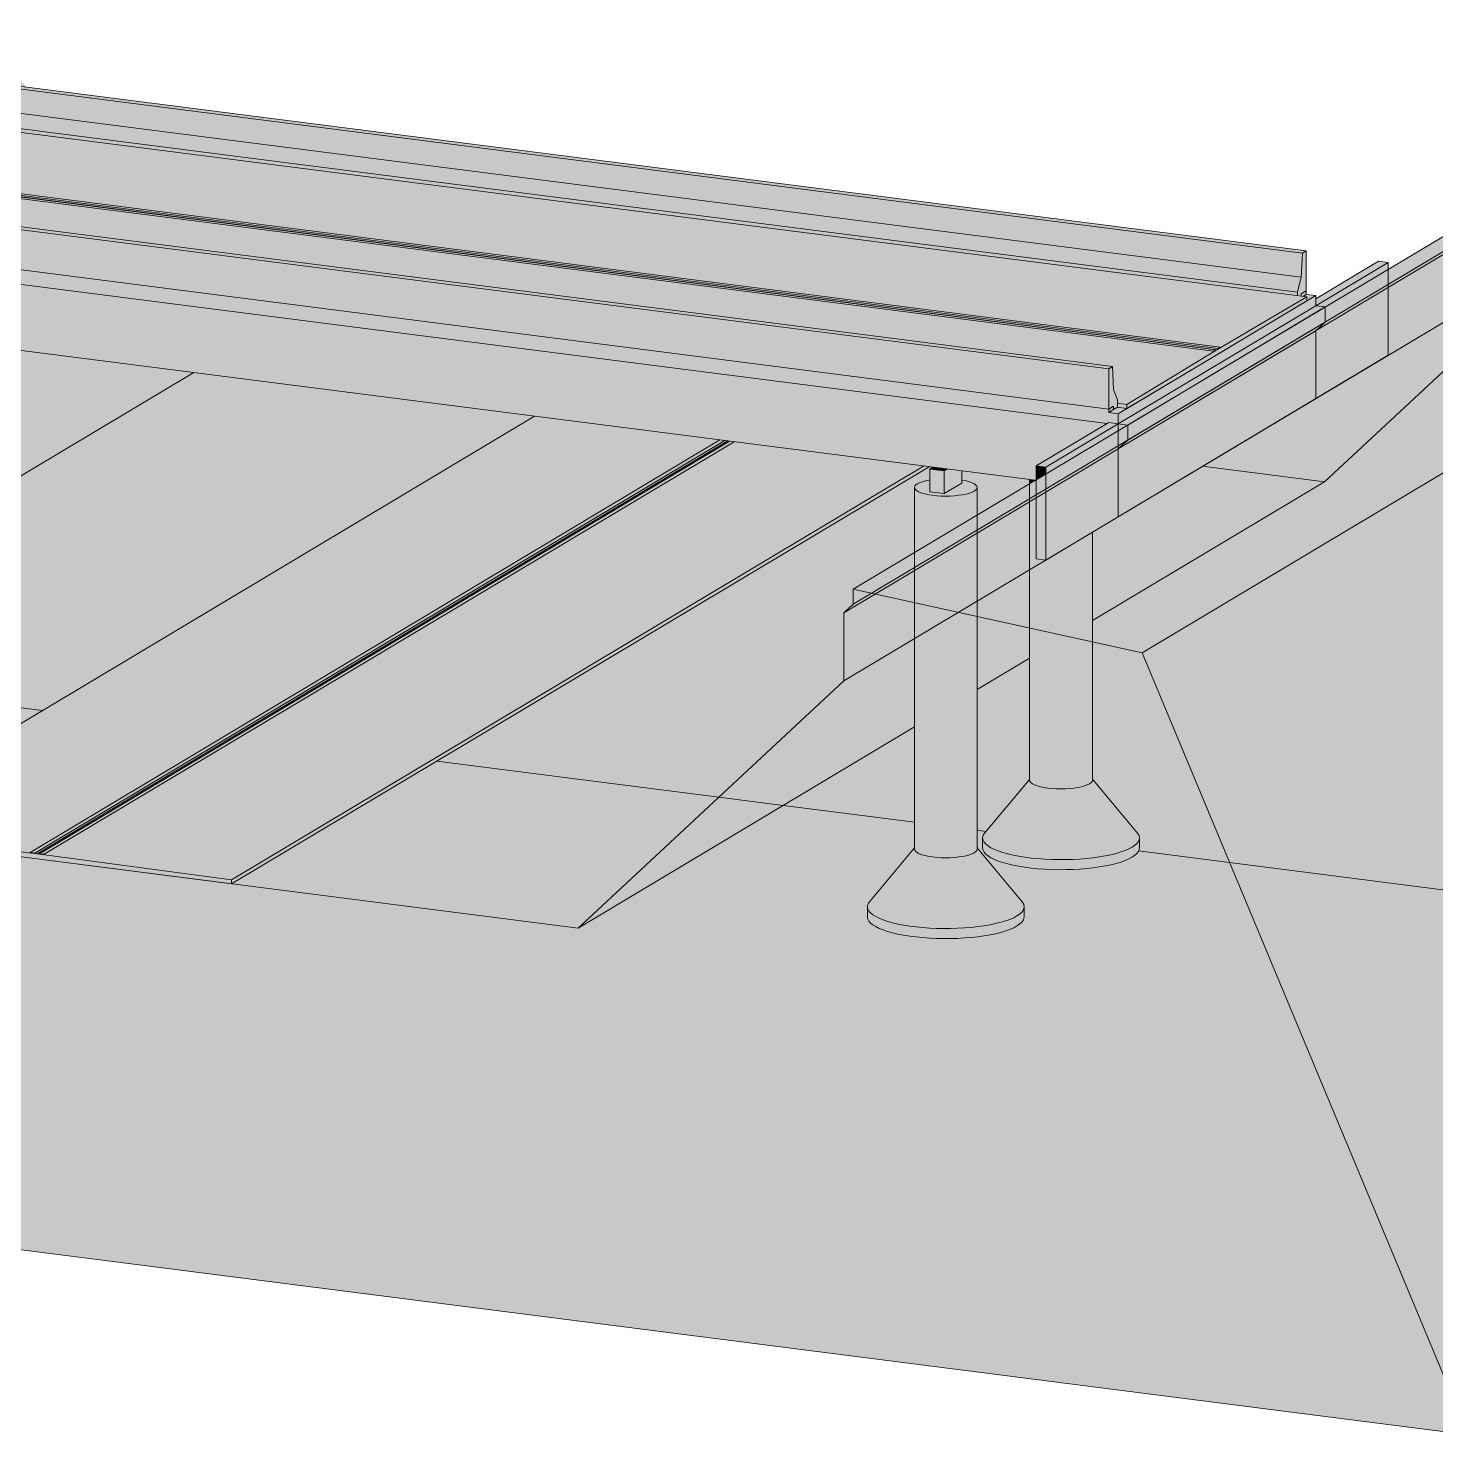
# Model space of a CAD drawing. Header units: centimetres. Extents: x -2559 to 17329, y -1156 to 2668.
# Drawn here: x 161 to 2853, y -714 to 1977 of the extents above; entities that cross this region are included whole.
import ezdxf

# ---------------------------------------------------------------- set-up
doc = ezdxf.new("R2010")
doc.units = ezdxf.units.CM
for name, color, linetype, lineweight in [('A-FLOR', 7, 'Continuous', 9), ('A-GENM', 7, 'Continuous', 9), ('A-WALL', 7, 'Continuous', 9)]:
    doc.layers.add(name, color=color, linetype=linetype, lineweight=lineweight)

# ---------------------------------------------------------------- blocks, each defined once
blk = doc.blocks.new('tTB2 - tTB-1737867-VISTA 3D')
at = {"layer": 'A-GENM', "true_color": 0x80ff80}
for points in [[(2598.1, 1546.8), (2605.4, 1551.2), (-444.1, 1941.5), (-451.5, 1937.1), (2341.4, 1579.7)], [(2596, 1500.4), (2598.1, 1546.8), (-451.5, 1937.1), (-453.6, 1890.7), (2588.6, 1501.3)], [(2588.6, 1472), (2596, 1500.4), (-453.6, 1890.7), (-460.9, 1862.3), (2570.2, 1474.3)], [(2588.6, 1465.3), (2588.6, 1472), (-460.9, 1862.3), (-460.9, 1855.5), (2588.4, 1465.3)], [(2227.6, 1325.2), (2234.9, 1329.6), (-814.6, 1719.9), (-822, 1715.5), (2159.7, 1333.9)], [(2227.6, 1248.4), (2227.6, 1325.2), (-822, 1715.5), (-822, 1638.6), (2159.7, 1257)]]:
    blk.add_hatch(color=91, dxfattribs=at).paths.add_polyline_path(points)
h = blk.add_hatch(color=91, dxfattribs=at)
h.paths.add_polyline_path([(2237, 1247.3), (2244.4, 1251.7), (2244.4, 1266.1), (2237, 1285.7), (2234.9, 1329.6), (2227.6, 1325.2), (2227.6, 1248.4), (2237, 1254), (2237, 1248.4)])
h.paths.add_polyline_path([(2596, 1464.3), (2596, 1468.7), (2605.4, 1474.3), (2605.4, 1551.2), (2598.1, 1546.8), (2596, 1500.4), (2588.6, 1472), (2588.6, 1465.3), (2593.3, 1464.7)])
at = {"layer": 'A-GENM'}
for p, q in [((-451.5, 1937.1), (-444.1, 1941.5)), ((2605.4, 1551.2), (-444.1, 1941.5)), ((-453.6, 1890.7), (-451.5, 1937.1)), ((-451.5, 1937.1), (2598.1, 1546.8)), ((-460.9, 1862.3), (-453.6, 1890.7)), ((-453.6, 1890.7), (2596, 1500.4)), ((-460.9, 1855.5), (-460.9, 1862.3)), ((-460.9, 1862.3), (2588.6, 1472)), ((-822, 1715.5), (-814.6, 1719.9)), ((-822, 1638.6), (-822, 1715.5)), ((2227.6, 1325.2), (-822, 1715.5)), ((-814.6, 1719.9), (2234.9, 1329.6)), ((-822, 1638.6), (2227.6, 1248.4)), ((2598.1, 1546.8), (2596, 1500.4)), ((2605.4, 1551.2), (2598.1, 1546.8)), ((2605.4, 1474.3), (2605.4, 1551.2)), ((2596, 1500.4), (2588.6, 1472)), ((2588.6, 1472), (2588.6, 1465.3)), ((2596, 1468.7), (2605.4, 1474.3)), ((2596, 1464.3), (2596, 1468.7)), ((2234.9, 1329.6), (2227.6, 1325.2)), ((2227.6, 1325.2), (2227.6, 1248.4)), ((2237, 1285.7), (2234.9, 1329.6)), ((2244.4, 1266.1), (2237, 1285.7)), ((2244.4, 1251.7), (2244.4, 1266.1)), ((2227.6, 1248.4), (2237, 1254)), ((2237, 1254), (2237, 1247.3)), ((2237, 1247.3), (2244.4, 1251.7))]:
    blk.add_line(p, q, dxfattribs=at)
blk = doc.blocks.new('Modelos genéricos 7 - Modelos genéricos 3-1743157-VISTA 3D')
at = {"layer": 'A-GENM', "true_color": 0x8080ff}
blk.add_hatch(color=171, dxfattribs=at).paths.add_polyline_path([(2076.4, 1105.6), (2087.2, 1112.1), (2076.4, 1113.5)])
at = {"layer": 'A-GENM', "true_color": 0xa099f0}
for points in [[(2136.1, 521.7), (2148.9, 522.1), (2157.1, 522.8), (2164.8, 523.8), (2172, 525), (2178.5, 526.6), (2184.2, 528.4), (2186.7, 529.3), (2190.9, 531.4), (2190.9, 1009.5), (2107.2, 959.4), (2089, 961.8), (2089, 1111.9), (2087.2, 1112.1), (2076.4, 1105.6), (2076.4, 538.4), (2077, 536.1), (2078.8, 533.7), (2081.7, 531.5), (2085.8, 529.4), (2090.9, 527.5), (2100.3, 525.1), (2107.5, 523.8), (2115.2, 522.9), (2123.4, 522.2), (2132.4, 521.8)], [(2190.9, 531.4), (2193.9, 533.6), (2195.8, 535.9), (2196.4, 538.3), (2196.2, 1012.7), (2190.9, 1009.5), (2190.9, 532.5)], [(2132, 386.3), (2145.5, 386.4), (2159.7, 386.8), (2172.1, 387.5), (2185, 388.6), (2197.5, 389.9), (2209.5, 391.6), (2221, 393.6), (2231.8, 395.8), (2241.7, 398.3), (2250.9, 401), (2259.1, 404), (2266.4, 407.1), (2272.6, 410.4), (2190.9, 531.4), (2186.7, 529.3), (2181.6, 527.4), (2172, 525), (2164.8, 523.8), (2157.1, 522.8), (2148.9, 522.1), (2140.4, 521.8), (2131.9, 521.8), (2123.4, 522.2), (2114.3, 523), (2107.5, 523.8), (2100.3, 525.1), (2093.9, 526.7), (2088.3, 528.5), (2085.8, 529.4), (2081.7, 531.5), (2078.8, 533.7), (2077, 536.1), (2076.4, 539.2), (2076.4, 540.1), (1991.2, 438.2), (1988.4, 434.6), (1986.8, 430.9), (1986.4, 427.2), (1987.2, 423.5), (1989.3, 419.8), (1992.5, 416.2), (1996.8, 412.6), (2003.5, 408.7), (2010.7, 405.3), (2019.9, 401.8), (2025, 400), (2034.5, 397.4), (2044.7, 395), (2055.7, 392.8), (2068.8, 390.8), (2079.6, 389.4), (2092.3, 388.2), (2105.3, 387.2), (2118.6, 386.6)], [(2272.6, 410.4), (2277.7, 413.9), (2281.6, 417.4), (2284.4, 421.1), (2286, 424.8), (2286.4, 428.5), (2285.6, 432.2), (2283.6, 435.9), (2196.4, 540), (2196.4, 538.3), (2195.8, 535.9), (2193.9, 533.6), (2190.9, 531.4), (2266.4, 419.6)], [(2132, 367.1), (2145.5, 367.2), (2159.7, 367.6), (2172.1, 368.3), (2185, 369.3), (2197.5, 370.7), (2209.5, 372.4), (2221, 374.3), (2231.8, 376.6), (2241.7, 379.1), (2250.9, 381.8), (2259.1, 384.7), (2266.4, 387.9), (2272.6, 391.2), (2272.6, 410.4), (2266.4, 407.1), (2259.1, 404), (2250.6, 400.9), (2241.7, 398.3), (2231.8, 395.8), (2221, 393.6), (2209.5, 391.6), (2197.5, 389.9), (2185, 388.6), (2172.1, 387.5), (2158.9, 386.8), (2145.5, 386.4), (2132, 386.3), (2118.6, 386.6), (2105.3, 387.2), (2092.3, 388.2), (2079.6, 389.4), (2067.4, 391), (2055.7, 392.8), (2044.7, 395), (2034.5, 397.4), (2023.4, 400.6), (2013.6, 404.1), (2008, 406.4), (2002.3, 409.2), (1996.8, 412.6), (1992.5, 416.2), (1989.3, 419.8), (1987.2, 423.5), (1986.4, 427.2), (1986.5, 407.6), (1987.3, 404.1), (1989.3, 400.6), (1992.5, 396.9), (1996.8, 393.4), (2002.3, 390), (2008.9, 386.8), (2018.2, 383.1), (2025, 380.8), (2034.5, 378.2), (2044.7, 375.8), (2055.7, 373.6), (2068.8, 371.6), (2079.6, 370.2), (2092.3, 368.9), (2105.3, 368), (2118.6, 367.4)], [(2272.6, 391.2), (2277.7, 394.6), (2281.6, 398.2), (2284.4, 401.8), (2286, 405.5), (2286.4, 409.3), (2286.4, 428.5), (2286, 424.8), (2284.4, 421.1), (2281.6, 417.4), (2277.7, 413.9), (2272.6, 410.4)]]:
    blk.add_hatch(color=181, dxfattribs=at).paths.add_polyline_path(points)
at = {"layer": 'A-GENM'}
blk.add_line((2076.4, 1113.5), (2076.4, 1105.6), dxfattribs=at)
at = {"layer": 'A-GENM', "color": 49, "true_color": 0x484141}
for p, q in [((2076.4, 1105.6), (2076.4, 538.3)), ((2196.4, 538.3), (2196.4, 1012.8)), ((2076.5, 540.3), (1990.3, 437.2)), ((2282.6, 437.2), (2196.4, 540.3)), ((1986.4, 427.8), (1986.4, 408.6)), ((2286.4, 408.6), (2286.4, 427.8))]:
    blk.add_line(p, q, dxfattribs=at)
for points in [[(2190.9, 531.4, 0), (2186.7, 529.3, 0), (2181.6, 527.4, 0), (2175.5, 525.7, 0), (2168.6, 524.3, 0), (2161.1, 523.2, 0), (2153, 522.4, 0), (2144.7, 521.9, 0), (2136.1, 521.7, 0), (2127.6, 521.9, 0), (2119.2, 522.4, 0), (2111.2, 523.3, 0), (2103.7, 524.4, 0), (2096.9, 525.8, 0), (2090.9, 527.5, 0), (2085.8, 529.4, 0), (2081.7, 531.5, 0), (2078.8, 533.7, 0), (2077, 536.1, 0), (2076.4, 538.4, 0)], [(2196.4, 538.3, 0), (2196.4, 538.3, 0), (2195.8, 535.9, 0), (2193.9, 533.6, 0), (2190.9, 531.4, 0)], [(1991.2, 438.2, 0), (1988.4, 434.6, 0), (1986.8, 430.9, 0), (1986.4, 427.2, 0), (1987.2, 423.5, 0), (1989.3, 419.8, 0), (1992.5, 416.2, 0), (1996.8, 412.6, 0), (2002.3, 409.2, 0), (2008.9, 406, 0), (2016.5, 402.9, 0), (2025, 400, 0), (2034.5, 397.4, 0), (2044.7, 395, 0), (2055.7, 392.8, 0), (2067.4, 391, 0), (2079.6, 389.4, 0), (2092.3, 388.2, 0), (2105.3, 387.2, 0), (2118.6, 386.6, 0), (2132, 386.3, 0), (2145.5, 386.4, 0), (2158.9, 386.8, 0), (2172.1, 387.5, 0), (2185, 388.6, 0), (2197.5, 389.9, 0), (2209.5, 391.6, 0), (2221, 393.6, 0), (2231.8, 395.8, 0), (2241.7, 398.3, 0), (2250.9, 401, 0), (2259.1, 404, 0), (2266.4, 407.1, 0), (2272.6, 410.4, 0)], [(2272.6, 410.4, 0), (2277.7, 413.9, 0), (2281.6, 417.4, 0), (2284.4, 421.1, 0), (2286, 424.8, 0), (2286.4, 428.5, 0), (2285.6, 432.2, 0), (2283.6, 435.9, 0), (2282, 437.9, 0)], [(1986.4, 408.7, 0), (1986.4, 408, 0), (1987.2, 404.2, 0), (1989.3, 400.6, 0), (1992.5, 396.9, 0), (1996.8, 393.4, 0), (2002.3, 390, 0), (2008.9, 386.8, 0), (2016.5, 383.7, 0), (2025, 380.8, 0), (2034.5, 378.2, 0), (2044.7, 375.8, 0), (2055.7, 373.6, 0), (2067.4, 371.8, 0), (2079.6, 370.2, 0), (2092.3, 368.9, 0), (2105.3, 368, 0), (2118.6, 367.4, 0), (2132, 367.1, 0), (2145.5, 367.2, 0), (2158.9, 367.6, 0), (2172.1, 368.3, 0), (2185, 369.3, 0), (2197.5, 370.7, 0), (2209.5, 372.4, 0), (2221, 374.3, 0), (2231.8, 376.6, 0), (2241.7, 379.1, 0), (2250.9, 381.8, 0), (2259.1, 384.7, 0), (2266.4, 387.9, 0), (2272.6, 391.2, 0)], [(2272.6, 391.2, 0), (2277.7, 394.6, 0), (2281.6, 398.2, 0), (2284.4, 401.8, 0), (2286, 405.5, 0), (2286.4, 409.3, 0)]]:
    blk.add_polyline3d(points, dxfattribs=at)
blk = doc.blocks.new('Modelos genéricos 8 - Modelos genéricos 3-1743338-VISTA 3D')
at = {"layer": 'A-GENM', "true_color": 0x8080ff}
for points in [[(1915.7, 1081.8), (1924.3, 1082), (1932.6, 1082.5), (1940.7, 1083.3), (1948.2, 1084.4), (1955.1, 1085.8), (1961.2, 1087.5), (1966.3, 1089.4), (1970.5, 1091.4), (1929.6, 1096.7), (1912.8, 1086.6), (1885.6, 1090.1), (1885.6, 1102.3), (1861.6, 1105.4), (1858.5, 1103.2), (1856.7, 1100.9), (1856, 1098.4), (1856.6, 1096.1), (1858.4, 1093.8), (1861.3, 1091.6), (1865.4, 1089.5), (1870.5, 1087.6), (1878.8, 1085.4), (1887.1, 1083.9), (1890.8, 1083.3), (1898.8, 1082.5), (1912.8, 1081.9)], [(1856, 973.8), (1970.5, 1042.3), (1970.5, 1091.4), (1966.3, 1089.4), (1961.2, 1087.5), (1955.1, 1085.8), (1948.2, 1084.4), (1940.7, 1083.3), (1932.5, 1082.5), (1924.3, 1082), (1915.7, 1081.8), (1907.2, 1082), (1898.8, 1082.5), (1887.1, 1083.9), (1883.3, 1084.5), (1876.5, 1085.9), (1870.5, 1087.6), (1865.4, 1089.5), (1861.3, 1091.6), (1858.4, 1093.8), (1856.6, 1096.1), (1856, 1098.5), (1856, 1043.4)], [(1970.5, 1042.3), (1976, 1045.6), (1976, 1098.3), (1975.4, 1096), (1973.5, 1093.7), (1970.5, 1091.4), (1970.5, 1043.4)]]:
    blk.add_hatch(color=171, dxfattribs=at).paths.add_polyline_path(points)
h = blk.add_hatch(color=171, dxfattribs=at)
h.paths.add_polyline_path([(1970.5, 1091.4), (1973.5, 1093.7), (1975.4, 1096), (1976, 1098.4), (1975.4, 1100.7), (1973.7, 1103), (1970.7, 1105.2), (1966.6, 1107.3), (1961.5, 1109.2), (1955.5, 1110.9), (1946.4, 1112.7), (1946.4, 1106.7), (1929.6, 1096.7), (1964.3, 1092.2)])
h.paths.add_polyline_path([(1885.6, 1102.3), (1885.6, 1112.7), (1883.8, 1112.4), (1876.9, 1111), (1870.9, 1109.3), (1865.7, 1107.5), (1861.6, 1105.4), (1883.8, 1102.5)])
at = {"layer": 'A-GENM', "true_color": 0xa099f0}
for points in [[(1915.7, 389.9), (1928.4, 390.3), (1936.7, 391), (1944.4, 391.9), (1951.6, 393.2), (1958.1, 394.7), (1963.7, 396.5), (1966.3, 397.5), (1970.5, 399.5), (1970.5, 1042.3), (1856, 973.8), (1856, 406.6), (1856.6, 404.2), (1858.4, 401.9), (1861.3, 399.7), (1865.4, 397.6), (1870.5, 395.7), (1879.9, 393.3), (1887.1, 392), (1894.8, 391), (1903, 390.4), (1912, 390)], [(1970.5, 399.5), (1973.5, 401.8), (1975.4, 404.1), (1976, 406.4), (1976, 1045.6), (1970.5, 1042.3), (1970.5, 400.7)], [(1911.6, 254.5), (1925.1, 254.6), (1938.5, 255), (1951.7, 255.7), (1964.6, 256.7), (1977.9, 258.2), (1989.1, 259.8), (2002.7, 262.2), (2011.3, 264), (2023.4, 267.1), (2030.5, 269.2), (2038.7, 272.1), (2046, 275.3), (2052.1, 278.6), (1970.5, 399.5), (1966.3, 397.5), (1961.2, 395.6), (1951.6, 393.2), (1944.4, 391.9), (1936.7, 391), (1928.4, 390.3), (1920, 390), (1911.4, 390), (1903, 390.4), (1894.8, 391), (1887.1, 392), (1879.9, 393.3), (1873.5, 394.9), (1867.9, 396.7), (1865.4, 397.6), (1861.3, 399.7), (1858.4, 401.9), (1856.6, 404.2), (1856, 407.4), (1856, 408.3), (1770.8, 306.4), (1768, 302.8), (1766.4, 299.1), (1766, 295.4), (1766.8, 291.6), (1768.9, 288), (1772.1, 284.3), (1776.4, 280.8), (1781.9, 277.4), (1788.5, 274.2), (1796.2, 271), (1804.6, 268.2), (1814, 265.6), (1829.4, 262.2), (1835.3, 261), (1847, 259.2), (1859.2, 257.6), (1871.9, 256.3), (1887.1, 255.3), (1898.2, 254.8)], [(2052.1, 278.6), (2057.2, 282), (2061.2, 285.6), (2064, 289.2), (2065.6, 292.9), (2066, 296.6), (2065.2, 300.4), (2063.2, 304), (1976, 408.2), (1976, 406.4), (1975.4, 404.1), (1973.5, 401.8), (1970.5, 399.5), (2046, 287.7)], [(2052.1, 259.4), (2057.2, 262.8), (2061.2, 266.4), (2064, 270), (2065.6, 273.7), (2066, 277.4), (2066, 296.6), (2065.6, 292.9), (2064, 289.2), (2061.2, 285.6), (2057.2, 282), (2052.1, 278.6), (2052.1, 262.2)], [(1911.6, 235.3), (1925.1, 235.4), (1938.5, 235.7), (1951.7, 236.5), (1964.6, 237.5), (1977.9, 239), (1989.1, 240.5), (2000.6, 242.5), (2011.3, 244.7), (2021.3, 247.2), (2030.5, 250), (2038.7, 252.9), (2046, 256.1), (2052.1, 259.4), (2052.1, 278.6), (2046, 275.3), (2038.7, 272.1), (2030.5, 269.2), (2021.3, 266.5), (2011.3, 264), (2000.6, 261.7), (1989.1, 259.8), (1977.1, 258.1), (1964.6, 256.7), (1951.7, 255.7), (1938.5, 255), (1925.1, 254.6), (1911.6, 254.5), (1898.2, 254.8), (1884.9, 255.4), (1871.9, 256.3), (1859.2, 257.6), (1847, 259.2), (1829.4, 262.2), (1824.3, 263.2), (1814, 265.6), (1804.6, 268.2), (1796, 271.1), (1788.5, 274.2), (1781.9, 277.4), (1776.4, 280.8), (1772.1, 284.3), (1768.9, 288), (1766.8, 291.6), (1766, 295.4), (1766, 276.1), (1766.8, 272.4), (1768.9, 268.7), (1772.1, 265.1), (1776.4, 261.6), (1781.9, 258.2), (1788.5, 254.9), (1796.2, 251.8), (1804.6, 249), (1814, 246.3), (1824.3, 243.9), (1835.3, 241.8), (1847, 239.9), (1859.2, 238.4), (1871.9, 237.1), (1887.1, 236.1), (1898.2, 235.6)]]:
    blk.add_hatch(color=181, dxfattribs=at).paths.add_polyline_path(points)
at = {"layer": 'A-GENM'}
for p, q in [((1856, 1098.4), (1856, 973.8)), ((1976, 1045.6), (1976, 1098.4))]:
    blk.add_line(p, q, dxfattribs=at)
at = {"layer": 'A-GENM', "color": 49, "true_color": 0x484141}
for p, q in [((1976, 406.5), (1976, 1045.6)), ((1856, 973.8), (1856, 406.5)), ((1856.2, 408.7), (1769.9, 305.4)), ((2062.2, 305.4), (1975.8, 408.7)), ((1766, 296), (1766, 276.8)), ((2066, 276.8), (2066, 296))]:
    blk.add_line(p, q, dxfattribs=at)
at = {"layer": 'A-GENM'}
for points in [[(1861.6, 1105.4, 0), (1858.5, 1103.2, 0), (1856.7, 1100.9, 0), (1856, 1098.5, 0), (1856.6, 1096.1, 0), (1858.4, 1093.8, 0), (1861.3, 1091.6, 0), (1865.4, 1089.5, 0), (1870.5, 1087.6, 0), (1876.5, 1085.9, 0), (1883.3, 1084.5, 0), (1890.8, 1083.3, 0), (1898.8, 1082.5, 0), (1907.2, 1082, 0), (1915.7, 1081.8, 0), (1924.3, 1082, 0), (1932.6, 1082.5, 0), (1940.7, 1083.3, 0), (1948.2, 1084.4, 0), (1955.1, 1085.8, 0), (1961.2, 1087.5, 0), (1966.3, 1089.4, 0), (1970.5, 1091.4, 0)], [(1885.5, 1112.7, 0), (1883.8, 1112.4, 0), (1876.9, 1111, 0), (1870.9, 1109.3, 0), (1865.7, 1107.5, 0), (1861.6, 1105.4, 0)], [(1970.5, 1091.4, 0), (1973.5, 1093.7, 0), (1975.4, 1096, 0), (1976, 1098.3, 0), (1975.4, 1100.7, 0), (1973.7, 1103, 0), (1970.7, 1105.2, 0), (1966.6, 1107.3, 0), (1961.5, 1109.2, 0), (1955.5, 1110.9, 0), (1948.7, 1112.3, 0), (1946.5, 1112.7, 0)]]:
    blk.add_polyline3d(points, dxfattribs=at)
at = {"layer": 'A-GENM', "color": 49, "true_color": 0x484141}
for points in [[(1970.5, 399.5, 0), (1966.3, 397.5, 0), (1961.2, 395.6, 0), (1955.1, 393.9, 0), (1948.2, 392.5, 0), (1940.7, 391.4, 0), (1932.6, 390.6, 0), (1924.3, 390.1, 0), (1915.7, 389.9, 0), (1907.2, 390.1, 0), (1898.8, 390.6, 0), (1890.8, 391.4, 0), (1883.3, 392.6, 0), (1876.5, 394, 0), (1870.5, 395.7, 0), (1865.4, 397.6, 0), (1861.3, 399.7, 0), (1858.4, 401.9, 0), (1856.6, 404.2, 0), (1856, 406.6, 0)], [(1976, 406.5, 0), (1976, 406.4, 0), (1975.4, 404.1, 0), (1973.5, 401.8, 0), (1970.5, 399.5, 0)], [(1770.8, 306.4, 0), (1768, 302.8, 0), (1766.4, 299.1, 0), (1766, 295.4, 0), (1766.8, 291.6, 0), (1768.9, 288, 0), (1772.1, 284.3, 0), (1776.4, 280.8, 0), (1781.9, 277.4, 0), (1788.5, 274.2, 0), (1796, 271.1, 0), (1804.6, 268.2, 0), (1814, 265.6, 0), (1824.3, 263.2, 0), (1835.3, 261, 0), (1847, 259.2, 0), (1859.2, 257.6, 0), (1871.9, 256.3, 0), (1884.9, 255.4, 0), (1898.2, 254.8, 0), (1911.6, 254.5, 0), (1925.1, 254.6, 0), (1938.5, 255, 0), (1951.7, 255.7, 0), (1964.6, 256.7, 0), (1977.1, 258.1, 0), (1989.1, 259.8, 0), (2000.6, 261.7, 0), (2011.3, 264, 0), (2021.3, 266.5, 0), (2030.5, 269.2, 0), (2038.7, 272.1, 0), (2046, 275.3, 0), (2052.1, 278.6, 0)], [(2052.1, 278.6, 0), (2057.2, 282, 0), (2061.2, 285.6, 0), (2064, 289.2, 0), (2065.6, 292.9, 0), (2066, 296.6, 0), (2065.2, 300.4, 0), (2063.2, 304, 0), (2061.5, 306, 0)], [(1766, 276.8, 0), (1766, 276.1, 0), (1766.8, 272.4, 0), (1768.9, 268.7, 0), (1772.1, 265.1, 0), (1776.4, 261.6, 0), (1781.9, 258.2, 0), (1788.5, 254.9, 0), (1796, 251.9, 0), (1804.6, 249, 0), (1814, 246.3, 0), (1824.3, 243.9, 0), (1835.3, 241.8, 0), (1847, 239.9, 0), (1859.2, 238.4, 0), (1871.9, 237.1, 0), (1884.9, 236.2, 0), (1898.2, 235.6, 0), (1911.6, 235.3, 0), (1925.1, 235.4, 0), (1938.5, 235.7, 0), (1951.7, 236.5, 0), (1964.6, 237.5, 0), (1977.1, 238.9, 0), (1989.1, 240.5, 0), (2000.6, 242.5, 0), (2011.3, 244.7, 0), (2021.3, 247.2, 0), (2030.5, 250, 0), (2038.7, 252.9, 0), (2046, 256.1, 0), (2052.1, 259.4, 0)], [(2052.1, 259.4, 0), (2057.2, 262.8, 0), (2061.2, 266.4, 0), (2064, 270, 0), (2065.6, 273.7, 0), (2066, 277.4, 0)]]:
    blk.add_polyline3d(points, dxfattribs=at)
blk = doc.blocks.new('Modelos genéricos 10 - Modelos genéricos 5-1743350-VISTA 3D')
at = {"layer": 'A-GENM', "true_color": 0x008080}
for points in [[(1912.8, 1129.9), (1919.1, 1133.6), (1891.9, 1137.1), (1885.6, 1133.4), (1887.1, 1133.2)], [(1912.8, 1086.6), (1912.8, 1129.9), (1885.6, 1133.4), (1885.6, 1090.1), (1887.1, 1089.9)], [(1912.8, 1086.6), (1946.4, 1106.7), (1946.4, 1130.1), (1919.1, 1133.6), (1912.8, 1129.9), (1912.8, 1092.2)]]:
    blk.add_hatch(color=136, dxfattribs=at).paths.add_polyline_path(points)
at = {"layer": 'A-GENM'}
for p, q in [((1891.9, 1137.1), (1885.6, 1133.4)), ((1885.6, 1133.4), (1912.8, 1129.9)), ((1885.6, 1090.1), (1885.6, 1133.4)), ((1912.8, 1129.9), (1919.1, 1133.6)), ((1912.8, 1086.6), (1912.8, 1129.9)), ((1946.4, 1106.7), (1912.8, 1086.6)), ((1946.4, 1130.1), (1946.4, 1106.7)), ((1912.8, 1086.6), (1885.6, 1090.1))]:
    blk.add_line(p, q, dxfattribs=at)
blk = doc.blocks.new('tTB1 - tTB-1754749-VISTA 3D')
at = {"layer": 'A-WALL', "true_color": 0x808080}
for points in [[(2224.9, 1220.8), (2227.6, 1222.4), (2227.6, 1248.4), (-822, 1638.6), (-822, 1610.8), (2212.5, 1222.4)], [(2087.2, 1112.1), (2089, 1113.2), (2089, 1139.5), (2224.9, 1220.8), (-753.8, 1602), (-753.8, 1475.7), (1977.9, 1126.1)]]:
    blk.add_hatch(color=8, dxfattribs=at).paths.add_polyline_path(points)
h = blk.add_hatch(color=8, dxfattribs=at)
h.paths.add_polyline_path([(2227.6, 1241.6), (2237, 1247.3), (2237, 1254), (2227.6, 1248.4), (2227.6, 1247.3)])
h.paths.add_polyline_path([(2599.2, 1463.9), (2605.4, 1467.6), (2605.4, 1474.3), (2596, 1468.7), (2596, 1464.3)])
at = {"layer": 'A-WALL', "true_color": 0xa09999}
blk.add_hatch(color=253, dxfattribs=at).paths.add_polyline_path([(2089, 1111.9), (2089, 1113.2), (2087.2, 1112.1)])
at = {"layer": 'A-WALL'}
for p, q in [((-822, 1631.9), (-822, 1638.6)), ((-822, 1638.6), (2227.6, 1248.4)), ((-822, 1610.8), (2224.9, 1220.8)), ((-753.8, 1475.7), (-753.8, 1602)), ((-753.8, 1475.7), (2087.2, 1112.1)), ((2605.4, 1474.3), (2596, 1468.7)), ((2596, 1468.7), (2596, 1464.3)), ((2605.4, 1467.6), (2605.4, 1474.3)), ((2237, 1254), (2227.6, 1248.4)), ((2227.6, 1248.4), (2227.6, 1241.6)), ((2237, 1247.3), (2237, 1254))]:
    blk.add_line(p, q, dxfattribs=at)
at = {"layer": 'A-WALL', "color": 49, "true_color": 0x484141}
blk.add_line((2087.2, 1112.1), (2089, 1111.9), dxfattribs=at)
blk = doc.blocks.new('Modelos genéricos 13 - Modelos genéricos 1-1755417-VISTA 3D')
at = {"layer": 'A-WALL', "true_color": 0x808080}
h = blk.add_hatch(color=8, dxfattribs=at)
h.paths.add_polyline_path([(2245.7, 1239.3), (2262.5, 1249.3), (2244.4, 1251.7), (2227.6, 1241.6), (2237, 1240.4)])
h.paths.add_polyline_path([(2606.8, 1455.2), (2623.6, 1465.3), (2605.4, 1467.6), (2599.2, 1463.9), (2606.8, 1462.9), (2606.8, 1456.4)])
for points in [[(2245.7, 1220.1), (2623.6, 1446.1), (2623.6, 1465.3), (2245.7, 1239.3), (2245.7, 1238.7)], [(2263.9, 1217.8), (2641.7, 1443.7), (2623.6, 1446.1), (2245.7, 1220.1), (2250.6, 1219.5)]]:
    blk.add_hatch(color=8, dxfattribs=at).paths.add_polyline_path(points)
at = {"layer": 'A-WALL', "true_color": 0xa09999}
for points in [[(2263.9, 1188.9), (2641.7, 1414.9), (2641.7, 1443.7), (2263.9, 1217.8)], [(2245.7, 1172), (2623.6, 1398), (2641.7, 1414.9), (2263.9, 1188.9), (2250.6, 1176.5)], [(2245.7, 1042.3), (2623.6, 1268.3), (2623.6, 1398), (2245.7, 1172), (2245.7, 1043.4)], [(2245.7, 1172), (2263.9, 1188.9), (2263.9, 1217.8), (2245.7, 1206.9), (2245.7, 1189.9)]]:
    blk.add_hatch(color=253, dxfattribs=at).paths.add_polyline_path(points)
at = {"layer": 'A-WALL', "true_color": 0x808080}
h = blk.add_hatch(color=8, dxfattribs=at)
h.paths.add_polyline_path([(2245.7, 1220.1), (2245.7, 1239.3), (2227.6, 1241.6), (2227.6, 1222.4), (2242.6, 1220.5)])
h.paths.add_polyline_path([(2245.7, 1206.9), (2263.9, 1217.8), (2245.7, 1220.1)])
at = {"layer": 'A-WALL'}
for p, q in [((2245.7, 1239.3), (2623.6, 1465.3)), ((2599.2, 1463.9), (2605.4, 1467.6)), ((2605.4, 1467.6), (2623.6, 1465.3)), ((2623.6, 1465.3), (2623.6, 1446.1)), ((2623.6, 1446.1), (2245.7, 1220.1)), ((2641.7, 1443.7), (2263.9, 1217.8)), ((2623.6, 1446.1), (2641.7, 1443.7)), ((2227.6, 1241.6), (2237, 1247.3)), ((2245.7, 1239.3), (2227.6, 1241.6)), ((2245.7, 1220.1), (2245.7, 1239.3)), ((2263.9, 1217.8), (2245.7, 1220.1))]:
    blk.add_line(p, q, dxfattribs=at)
at = {"layer": 'A-WALL', "color": 49, "true_color": 0x484141}
for p, q in [((2641.7, 1443.7), (2641.7, 1414.9)), ((2641.7, 1414.9), (2263.9, 1188.9)), ((2641.7, 1414.9), (2623.6, 1398)), ((2623.6, 1398), (2245.7, 1172)), ((2623.6, 1398), (2623.6, 1268.3)), ((2623.6, 1268.3), (2245.7, 1042.3)), ((2263.9, 1188.9), (2263.9, 1217.8)), ((2245.7, 1172), (2263.9, 1188.9)), ((2245.7, 1042.3), (2245.7, 1172))]:
    blk.add_line(p, q, dxfattribs=at)
blk = doc.blocks.new('asfalto - asfalto-1759954-VISTA 3D')
at = {"layer": 'A-FLOR', "true_color": 0xeeeeee}
h = blk.add_hatch(color=7, dxfattribs=at)
h.paths.add_polyline_path([(2434.6, 1361.9), (2436.7, 1363.1), (-649.1, 1758.1), (-651.2, 1756.8), (2432.5, 1362.2)])
h.paths.add_polyline_path([(2440.9, 1365.6), (2606.8, 1462.9), (-479.1, 1857.8), (-643.6, 1761.3), (2440.9, 1366.6)])
h = blk.add_hatch(color=7, dxfattribs=at)
h.paths.add_polyline_path([(2262.5, 1257), (2428.3, 1358.1), (-657.5, 1753), (-729.7, 1709), (2234.9, 1329.6), (2237, 1285.7), (2244.4, 1266.1), (2244.4, 1259.4)])
h.paths.add_polyline_path([(2432.5, 1360.6), (2434.6, 1361.9), (-651.2, 1756.8), (-652, 1756.3), (2432.5, 1361.6)])
h.paths.add_polyline_path([(-822, 1651.8), (-822, 1652.8), (-823.3, 1651.9)])
h = blk.add_hatch(color=7, dxfattribs=at)
h.paths.add_polyline_path([(2262.5, 1249.3), (2262.5, 1257), (2244.4, 1259.4), (2244.4, 1251.7), (2245.7, 1251.5)])
h.paths.add_polyline_path([(-822, 1644.1), (-822, 1651.8), (-823.3, 1651.9), (-823.3, 1644.3)])
blk.add_hatch(color=7, dxfattribs=at).paths.add_polyline_path([(2262.5, 1249.3), (2606.8, 1455.2), (2606.8, 1462.9), (2434.6, 1361.9), (2262.5, 1257)])
at = {"layer": 'A-FLOR'}
for p, q in [((-643.6, 1761.3), (-479.1, 1857.8)), ((2606.8, 1462.9), (-479.1, 1857.8)), ((-729.7, 1709), (-657.5, 1753)), ((-652, 1756.3), (-651.2, 1756.8)), ((-651.2, 1756.8), (-649.1, 1758.1)), ((2434.6, 1361.9), (-651.2, 1756.8)), ((-823.3, 1651.9), (-822, 1652.8)), ((-823.3, 1644.3), (-823.3, 1651.9)), ((-822, 1651.8), (-823.3, 1651.9)), ((-823.3, 1644.3), (-822, 1644.1)), ((2606.8, 1462.9), (2434.6, 1361.9)), ((2434.6, 1352.3), (2606.8, 1455.2)), ((2606.8, 1455.2), (2606.8, 1462.9)), ((2434.6, 1361.9), (2262.5, 1257)), ((2262.5, 1249.3), (2434.6, 1352.3)), ((2262.5, 1257), (2244.4, 1259.4)), ((2244.4, 1251.7), (2262.5, 1249.3)), ((2262.5, 1257), (2262.5, 1249.3))]:
    blk.add_line(p, q, dxfattribs=at)
blk = doc.blocks.new('asfalto1 - asfalto-1760055-VISTA 3D')
at = {"layer": 'A-FLOR', "true_color": 0xeeeeee}
for points in [[(2428.3, 1359), (2432.5, 1361.6), (-653.3, 1756.5), (-657.5, 1753.9), (2341.4, 1370.1)], [(2428.3, 1358.1), (2428.3, 1359), (-657.5, 1753.9), (-657.5, 1753), (2410.2, 1360.4)], [(2436.7, 1364.1), (2440.9, 1366.6), (-644.9, 1761.5), (-649.1, 1759), (2341.4, 1376.3)], [(2436.7, 1363.1), (2436.7, 1364.1), (-649.1, 1759), (-649.1, 1758.1), (2434.6, 1363.4)]]:
    blk.add_hatch(color=7, dxfattribs=at).paths.add_polyline_path(points)
h = blk.add_hatch(color=7, dxfattribs=at)
h.paths.add_polyline_path([(2428.3, 1358.1), (2432.5, 1360.6), (2432.5, 1361.6), (2428.3, 1359)])
h.paths.add_polyline_path([(2436.7, 1363.1), (2440.9, 1365.6), (2440.9, 1366.6), (2436.7, 1364.1)])
at = {"layer": 'A-FLOR'}
for p, q in [((-657.5, 1753.9), (-653.3, 1756.5)), ((-657.5, 1753), (-657.5, 1753.9)), ((2428.3, 1359), (-657.5, 1753.9)), ((-653.3, 1756.5), (2432.5, 1361.6)), ((-649.1, 1759), (-644.9, 1761.5)), ((-649.1, 1758), (-649.1, 1759)), ((-649.1, 1759), (2436.7, 1364.1)), ((2440.9, 1366.6), (-644.9, 1761.5)), ((2432.5, 1361.6), (2428.3, 1359)), ((2428.3, 1359), (2428.3, 1358.1)), ((2432.5, 1360.6), (2432.5, 1361.6)), ((2440.9, 1366.6), (2436.7, 1364.1)), ((2436.7, 1364.1), (2436.7, 1363.1)), ((2440.9, 1365.6), (2440.9, 1366.6))]:
    blk.add_line(p, q, dxfattribs=at)
blk = doc.blocks.new('asfalto4 - asfalto-1761090-VISTA 3D')
at = {"layer": 'A-FLOR', "true_color": 0xf7f0f0}
h = blk.add_hatch(color=7, dxfattribs=at)
h.paths.add_polyline_path([(-856.7, 520.2), (-413, 785.5), (-413, 1388.9), (-412.3, 1391.2), (-410.5, 1393.5), (-407.5, 1395.8), (-403.3, 1397.8), (-398.2, 1399.7), (-392.1, 1401.4), (-383.4, 1403.1), (-383.4, 1423.7), (-377.1, 1427.5), (-753.8, 1475.7), (-960.5, 1352), (-978.7, 1354.4), (-1364.9, 1123.3), (-930.1, 607.3)])
h.paths.add_polyline_path([(-293, 857.3), (-192.6, 917.3), (-192.6, 1403.9), (-322.6, 1420.5), (-322.6, 1403.1), (-320.3, 1402.7), (-313.5, 1401.3), (-307.5, 1399.6), (-302.4, 1397.7), (-298.3, 1395.6), (-295.4, 1393.4), (-293.6, 1391.1), (-293, 1388.7), (-293, 1238.7)])
h.paths.add_polyline_path([(-72.6, 989.1), (477.5, 1318.1), (-72.6, 1388.5), (-72.6, 1238.7)])
h.paths.add_polyline_path([(157.3, 1864.5), (62.5, 1977.1), (-75.8, 1894.4), (156.6, 1864.6)])
for points in [[(2291.4, 782), (3718.8, 1635.8), (3166.5, 1757.6), (2762.1, 1515.8), (2762.1, 1351.2), (2407.2, 1138.9), (2640.1, 1109.1), (2196.4, 843.7), (2196.4, 803)], [(2915.2, -714.1), (4342.6, 139.6), (3718.8, 1635.8), (2291.4, 782), (2589.6, 66.9)], [(2915.2, -714.1), (2291.4, 782), (2196.4, 803), (2196.4, 540.1), (2283.6, 435.9), (2285.6, 432.2), (2286.4, 428.5), (2286.4, 409.3), (2286, 405.5), (2284.4, 401.8), (2281.6, 398.2), (2277.7, 394.6), (2272.6, 391.2), (2266.4, 387.9), (2259.1, 384.7), (2250.6, 381.7), (2241.7, 379.1), (2231.8, 376.6), (2217.9, 373.8), (2209.5, 372.4), (2195.7, 370.5), (2185, 369.3), (2168.2, 368.1), (2156.5, 367.5), (2138.2, 367.2), (2128.9, 367.2), (2118, 367.4), (2101.4, 368.3), (2084.4, 369.7), (2079.6, 370.2), (2064, 372.3), (2055.7, 373.6), (2044.7, 375.8), (2034.5, 378.2), (2023.4, 381.4), (2015.1, 384.2), (2008.9, 386.8), (2000.9, 390.9), (1996.8, 393.4), (1992.5, 396.9), (1989.2, 400.7), (1987.2, 404.2), (1986.4, 408.7), (1986.4, 427.2), (1986.8, 430.9), (1988.4, 434.6), (1992.5, 439.7), (2076.4, 540.1), (2076.4, 771.9), (1976, 711.9), (1976, 408.3), (2063.2, 304), (2065.2, 300.4), (2066, 296.6), (2066, 277.4), (2065.6, 273.7), (2064, 270), (2061.2, 266.4), (2056.3, 262.2), (2052.1, 259.4), (2046, 256.1), (2038.7, 252.9), (2030.5, 250), (2021.3, 247.2), (2011.3, 244.7), (2000.6, 242.5), (1989.1, 240.5), (1977.1, 238.9), (1964.6, 237.5), (1947.8, 236.3), (1936.1, 235.7), (1917.8, 235.3), (1908.5, 235.4), (1897.6, 235.6), (1881, 236.5), (1864, 237.9), (1859.2, 238.4), (1847, 239.9), (1835.3, 241.8), (1824.3, 243.9), (1814, 246.3), (1804.6, 249), (1796, 251.9), (1788.5, 254.9), (1781.9, 258.2), (1775.7, 262.2), (1772.1, 265.1), (1768.9, 268.7), (1766.8, 272.4), (1766, 276.1), (1766, 295.4), (1766.4, 299.1), (1768, 302.8), (1772.1, 307.9), (1856, 408.7), (1856, 640.1), (1212.7, 255.3), (17.1, 408.3), (17, 407.6), (15.4, 403.9), (12.6, 400.3), (8.6, 396.7), (3.5, 393.3), (-2.6, 390), (-9.9, 386.8), (-21.3, 382.9), (-27.3, 381.2), (-37.3, 378.7), (-48, 376.4), (-59.5, 374.5), (-73.3, 372.6), (-84, 371.4), (-100.8, 370.2), (-112.2, 369.6), (-130.8, 369.2), (-140.1, 369.3), (-151, 369.5), (-167.6, 370.4), (-184.6, 371.8), (-189.4, 372.3), (-205, 374.4), (-213.3, 375.7), (-224.3, 377.9), (-234.6, 380.3), (-244, 382.9), (-252.6, 385.8), (-260.1, 388.9), (-268.1, 393), (-272.2, 395.5), (-277, 399.6), (-279.8, 402.7), (-281.8, 406.3), (-282.6, 410.9), (-282.6, 429.3), (-282.2, 433), (-280.6, 436.7), (-276.5, 441.8), (-273.5, 445.5), (-293, 448), (-293, 410.4), (-205.8, 306.1), (-203.8, 302.5), (-203, 298.7), (-203.1, 279.1), (-203.4, 275.8), (-205, 272.1), (-207.8, 268.5), (-211.8, 264.9), (-216.9, 261.4), (-223.1, 258.1), (-230.3, 255), (-238.5, 252.1), (-247.7, 249.3), (-257.7, 246.8), (-268.4, 244.6), (-279.9, 242.6), (-293.9, 240.7), (-304.4, 239.6), (-321.2, 238.3), (-332.9, 237.8), (-351.3, 237.4), (-360.5, 237.5), (-371.4, 237.7), (-388, 238.6), (-405, 240), (-409.8, 240.5), (-422, 242), (-433.7, 243.9), (-444.7, 246), (-455, 248.4), (-464.4, 251.1), (-473, 254), (-480.6, 257), (-488.7, 261.2), (-492.6, 263.7), (-497, 267.2), (-500.2, 270.8), (-502.2, 274.5), (-503, 278.2), (-503, 297.4), (-502.6, 301.2), (-501, 304.9), (-497, 310), (-413, 410.4), (-413, 463.4), (-856.7, 520.2), (-1364.9, 1123.3), (-1364.9, 1253.1), (-1383.1, 1274.6), (-1383.1, 1303.4), (-1935.4, 1323), (-2559.2, -13.5), (2291.4, -634.3)]]:
    blk.add_hatch(color=7, dxfattribs=at).paths.add_polyline_path(points)
h = blk.add_hatch(color=7, dxfattribs=at)
h.paths.add_polyline_path([(1212.7, 255.3), (1720.9, 728.4), (1720.9, 858.2), (1739.1, 875.1), (1739.1, 903.9), (1856, 973.8), (1856, 1098.5), (1856.7, 1100.9), (1858.5, 1103.2), (1861.6, 1105.4), (1865.7, 1107.5), (1870.9, 1109.3), (1876.9, 1111), (1885.6, 1112.7), (1885.6, 1133.4), (1891.9, 1137.1), (1884.3, 1138.1), (550.1, 340.1)])
h.paths.add_polyline_path([(-273.5, 445.5), (-192.6, 542.2), (-192.6, 917.3), (-293, 857.3), (-293, 448), (-276.5, 445.9)])
h.paths.add_polyline_path([(-413, 463.4), (-413, 785.5), (-856.7, 520.2), (-566.6, 483)])
h.paths.add_polyline_path([(-57.8, 524.6), (1129.5, 1234.7), (477.5, 1318.1), (-72.6, 989.1), (-72.6, 542.2), (-63.5, 531.4)])
h.paths.add_polyline_path([(1976, 1045.6), (2076.4, 1105.6), (2076.4, 1113.5), (1946.4, 1130.1), (1946.4, 1112.7), (1948.7, 1112.3), (1955.5, 1110.9), (1961.5, 1109.2), (1966.6, 1107.3), (1970.7, 1105.2), (1973.7, 1103), (1975.4, 1100.7), (1976, 1098.3), (1976, 1082.5)])
at = {"layer": 'A-FLOR', "true_color": 0xe8d0d0}
h = blk.add_hatch(color=254, dxfattribs=at)
h.paths.add_polyline_path([(178, 397.4), (1498.9, 1187.4), (1494.4, 1188), (173.5, 397.9)])
h.paths.add_polyline_path([(164.4, 399), (164.4, 400), (1484.1, 1189.3), (1129.5, 1234.7), (-194.1, 443.1), (160.4, 399.5)])
h = blk.add_hatch(color=254, dxfattribs=at)
h.paths.add_polyline_path([(550.1, 347.8), (1873.7, 1139.4), (1512.6, 1185.7), (191.6, 395.5), (523.9, 351.3)])
h.paths.add_polyline_path([(182.5, 396.7), (182.5, 397.7), (1502.2, 1187), (1498.9, 1187.4), (178, 397.4)])
for points in [[(550.1, 340.1), (1884.3, 1138.1), (1873.7, 1139.4), (550.1, 347.8)], [(550.1, 340.1), (550.1, 347.8), (160.4, 399.5), (-194.1, 443.1), (-194.1, 435.4), (523.9, 343.5)]]:
    blk.add_hatch(color=254, dxfattribs=at).paths.add_polyline_path(points)
at = {"layer": 'A-FLOR', "true_color": 0xf2e6e6}
h = blk.add_hatch(color=254, dxfattribs=at)
h.paths.add_polyline_path([(1212.7, 255.3), (1856, 640.1), (1856, 973.8), (1739.1, 903.9), (1739.1, 875.1), (1720.9, 858.2), (1720.9, 728.4), (1250.9, 290.9)])
h.paths.add_polyline_path([(1976, 711.9), (2076.4, 771.9), (2076.4, 1105.6), (1976, 1045.6), (1976, 728.4)])
h.paths.add_polyline_path([(2196.4, 843.7), (2640.1, 1109.1), (2407.2, 1138.9), (2196.4, 1012.8), (2196.4, 848.1)])
at = {"layer": 'A-FLOR'}
for p, q in [((1739.1, 903.9), (3166.5, 1757.6)), ((3718.8, 1635.8), (2291.4, 782)), ((477.5, 1318.1), (-856.7, 520.2)), ((-194.1, 443.1), (1129.5, 1234.7)), ((178, 397.4), (1498.9, 1187.4)), ((550.1, 347.8), (1873.7, 1139.4)), ((550.1, 340.1), (1884.3, 1138.1)), ((2291.4, 782), (1739.1, 903.9)), ((1739.1, 903.9), (1739.1, 875.1)), ((1739.1, 875.1), (1720.9, 858.2)), ((1720.9, 858.2), (1720.9, 728.4)), ((2915.2, -714.1), (2291.4, 782)), ((1720.9, 728.4), (1212.7, 255.3)), ((1212.7, 255.3), (-856.7, 520.2)), ((178, 397.4), (-194.1, 443.1)), ((-194.1, 435.4), (178, 387.7)), ((550.1, 347.8), (178, 397.4)), ((178, 387.7), (550.1, 340.1)), ((550.1, 340.1), (550.1, 347.8)), ((-2559.2, -13.5), (178, -363.8)), ((178, -363.8), (2915.2, -714.1))]:
    blk.add_line(p, q, dxfattribs=at)
at = {"layer": 'A-FLOR', "color": 49, "true_color": 0x484141}
for p, q in [((1739.1, 875.1), (3166.5, 1728.8)), ((1720.9, 858.2), (3148.3, 1711.9)), ((1720.9, 728.4), (3148.3, 1582.2)), ((2640.1, 1109.1), (3148.3, 1582.2)), ((2407.2, 1138.9), (2640.1, 1109.1)), ((2196.4, 843.7), (2640.1, 1109.1)), ((1976, 711.9), (2076.4, 771.9)), ((187.6, 671.4), (-72.6, 704.7)), ((1212.7, 255.3), (1856, 640.1)), ((1481.7, 505.7), (942.4, 574.8)), ((1605.4, 489.9), (1605, 490)), ((1856.1, 457.8), (1605.4, 489.9)), ((1992.9, 440.3), (1976, 442.5)), ((4342.6, 139.6), (2284.9, 403))]:
    blk.add_line(p, q, dxfattribs=at)
at = {"layer": 'A-FLOR', "color": 8, "true_color": 0x7a6d6d}
blk.add_line((1605, 490), (1481.7, 505.7), dxfattribs=at)
blk = doc.blocks.new('asfalto7 - asfalto-1761100-VISTA 3D')
at = {"layer": 'A-FLOR', "true_color": 0xeeeeee}
for points in [[(173.5, 398.9), (1493.1, 1188.2), (1484.1, 1189.3), (164.4, 400)], [(173.5, 397.9), (1494.4, 1188), (1493.1, 1188.2), (173.5, 398.9)], [(191.6, 396.5), (1511.3, 1185.8), (1502.2, 1187), (182.5, 397.7)], [(191.6, 395.5), (1512.6, 1185.7), (1511.3, 1185.8), (191.6, 396.5)]]:
    blk.add_hatch(color=7, dxfattribs=at).paths.add_polyline_path(points)
h = blk.add_hatch(color=7, dxfattribs=at)
h.paths.add_polyline_path([(191.6, 395.5), (191.6, 396.5), (182.5, 397.7), (182.5, 396.7), (184.4, 396.5)])
h.paths.add_polyline_path([(173.5, 397.9), (173.5, 398.9), (164.4, 400), (164.4, 399)])
at = {"layer": 'A-FLOR'}
for p, q in [((164.4, 400), (1484.1, 1189.3)), ((1493.1, 1188.2), (173.5, 398.9)), ((1502.2, 1187), (182.5, 397.7)), ((191.6, 396.5), (1511.3, 1185.8)), ((173.5, 398.9), (164.4, 400)), ((164.4, 400), (164.4, 399)), ((173.5, 397.9), (173.5, 398.9)), ((182.5, 397.7), (182.5, 396.7)), ((191.6, 396.5), (182.5, 397.7)), ((191.6, 395.5), (191.6, 396.5))]:
    blk.add_line(p, q, dxfattribs=at)
blk = doc.blocks.new('Modelos genéricos 17 - Modelos genéricos 1-1766138-VISTA 3D')
at = {"layer": 'A-GENM', "true_color": 0x818476}
for points in [[(2623.6, 1446.1), (2762.1, 1528.9), (2743.9, 1531.3), (2623.6, 1459.3)], [(2641.7, 1443.7), (2762.1, 1515.8), (2762.1, 1528.9), (2623.6, 1446.1)]]:
    blk.add_hatch(color=8, dxfattribs=at).paths.add_polyline_path(points)
at = {"layer": 'A-GENM', "true_color": 0xa19b92}
blk.add_hatch(color=253, dxfattribs=at).paths.add_polyline_path([(2623.6, 1268.3), (2762.1, 1351.2), (2762.1, 1515.8), (2641.7, 1443.7), (2641.7, 1414.9), (2623.6, 1398), (2623.6, 1359.6)])
at = {"layer": 'A-GENM'}
for p, q in [((2623.6, 1459.3), (2743.9, 1531.3)), ((2762.1, 1528.9), (2623.6, 1446.1)), ((2743.9, 1531.3), (2762.1, 1528.9)), ((2762.1, 1528.9), (2762.1, 1515.8))]:
    blk.add_line(p, q, dxfattribs=at)
at = {"layer": 'A-GENM', "color": 49, "true_color": 0x484141}
for p, q in [((2762.1, 1515.8), (2762.1, 1351.2)), ((2623.6, 1268.3), (2623.6, 1398)), ((2623.6, 1268.3), (2762.1, 1351.2))]:
    blk.add_line(p, q, dxfattribs=at)
blk = doc.blocks.new('Modelos genéricos 19 - Modelos genéricos 1-1766152-VISTA 3D')
at = {"layer": 'A-GENM', "true_color": 0x818476}
for points in [[(2107.2, 1137.2), (2245.7, 1220.1), (2227.6, 1222.4), (2089, 1139.5)], [(2107.2, 1124), (2245.7, 1206.9), (2245.7, 1220.1), (2107.2, 1137.2)], [(2089, 1113.2), (2107.2, 1124), (2107.2, 1137.2), (2089, 1139.5)]]:
    blk.add_hatch(color=8, dxfattribs=at).paths.add_polyline_path(points)
at = {"layer": 'A-GENM', "true_color": 0xa19b92}
for points in [[(2107.2, 959.4), (2245.7, 1042.3), (2245.7, 1206.9), (2107.2, 1124), (2107.2, 1043.4)], [(2107.2, 959.4), (2107.2, 1124), (2089, 1113.2), (2089, 961.8)]]:
    blk.add_hatch(color=253, dxfattribs=at).paths.add_polyline_path(points)
at = {"layer": 'A-GENM'}
for p, q in [((2089, 1139.5), (2227.6, 1222.4)), ((2245.7, 1220.1), (2107.2, 1137.2)), ((2227.6, 1222.4), (2245.7, 1220.1)), ((2245.7, 1220.1), (2245.7, 1206.9)), ((2107.2, 1137.2), (2089, 1139.5)), ((2089, 1139.5), (2089, 1113.2)), ((2107.2, 1124), (2107.2, 1137.2))]:
    blk.add_line(p, q, dxfattribs=at)
at = {"layer": 'A-GENM', "color": 49, "true_color": 0x484141}
for p, q in [((2245.7, 1206.9), (2245.7, 1042.3)), ((2089, 1113.2), (2089, 961.8)), ((2107.2, 959.4), (2107.2, 1124)), ((2107.2, 959.4), (2245.7, 1042.3)), ((2089, 961.8), (2107.2, 959.4))]:
    blk.add_line(p, q, dxfattribs=at)

msp = doc.modelspace()

# ---------------------------------------------------------------- block references
at = {"layer": 'A-FLOR'}
for name in ['asfalto4 - asfalto-1761090-VISTA 3D', 'asfalto - asfalto-1759954-VISTA 3D', 'asfalto1 - asfalto-1760055-VISTA 3D', 'asfalto7 - asfalto-1761100-VISTA 3D']:
    msp.add_blockref(name, (0, 0), dxfattribs=at)
at = {"layer": 'A-GENM'}
for name in ['tTB2 - tTB-1737867-VISTA 3D', 'Modelos genéricos 17 - Modelos genéricos 1-1766138-VISTA 3D', 'Modelos genéricos 19 - Modelos genéricos 1-1766152-VISTA 3D', 'Modelos genéricos 10 - Modelos genéricos 5-1743350-VISTA 3D', 'Modelos genéricos 8 - Modelos genéricos 3-1743338-VISTA 3D']:
    msp.add_blockref(name, (0, 0), dxfattribs=at)
at = {"layer": 'A-GENM', "color": 49, "true_color": 0x484141}
msp.add_blockref('Modelos genéricos 7 - Modelos genéricos 3-1743157-VISTA 3D', (0, 0), dxfattribs=at)
at = {"layer": 'A-WALL'}
for name in ['tTB1 - tTB-1754749-VISTA 3D', 'Modelos genéricos 13 - Modelos genéricos 1-1755417-VISTA 3D']:
    msp.add_blockref(name, (0, 0), dxfattribs=at)

doc.saveas('drawing.dxf')
